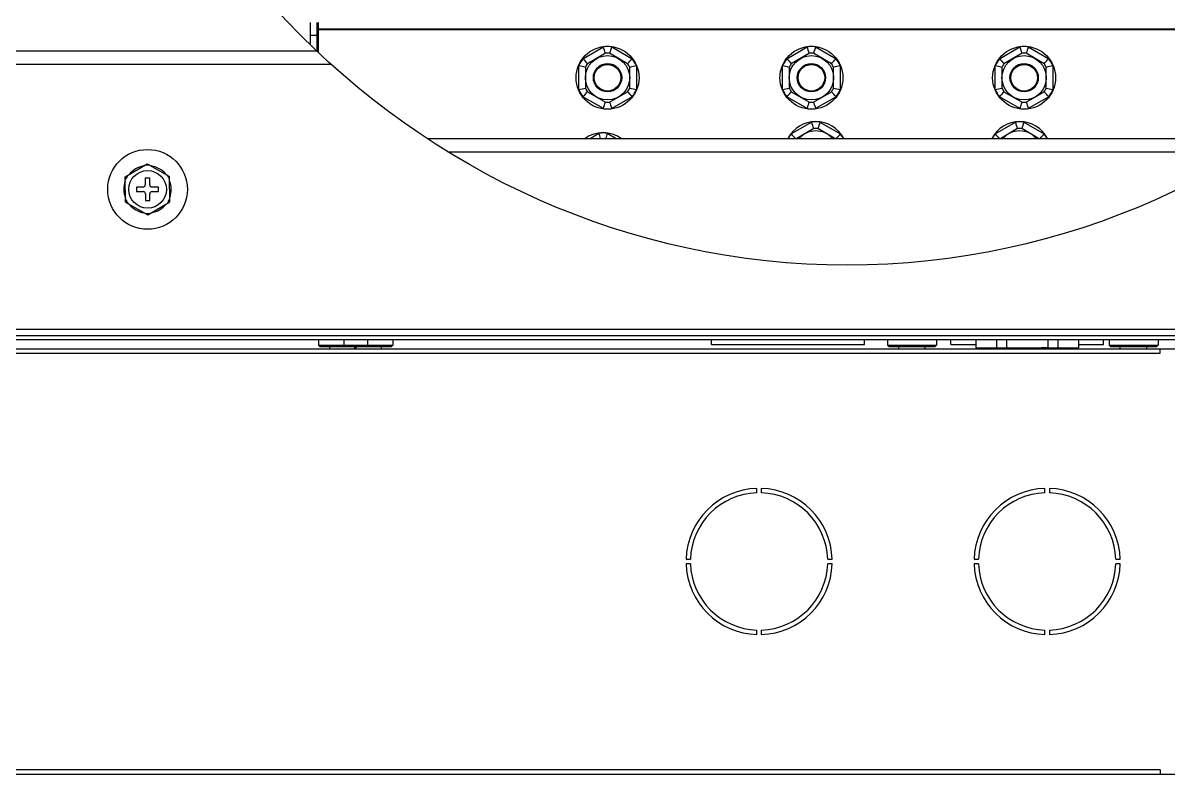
# Model space of a CAD drawing. Extents: x 59521 to 184406, y -1257 to 56672.
# Drawn here: x 80355.5 to 80613.9, y 13819.5 to 13989.1 of the extents above; entities that cross this region are included whole.
import ezdxf

# ---------------------------------------------------------------- set-up
doc = ezdxf.new("R2010")
doc.units = 0
doc.header["$MEASUREMENT"] = 0
doc.layers.get('0').update_dxf_attribs({"linetype": 'CONTINUOUS'})
for name, color, linetype in [('2401-01144-S-M6-16HWM_0', 7, 'CONTINUOUS'), ('2403-00027_S-M6-0_0', 7, 'CONTINUOUS'), ('2403-00111_0', 7, 'CONTINUOUS'), ('4208-00681_1_0', 7, 'CONTINUOUS'), ('4208-00681_2_0', 7, 'CONTINUOUS'), ('4209-00026-D30-M_0', 7, 'CONTINUOUS'), ('4212-KH003_041_0', 7, 'CONTINUOUS'), ('4212-L0877_0', 7, 'CONTINUOUS'), ('4215-19366_0', 7, 'CONTINUOUS'), ('4215-19371_3_0', 7, 'CONTINUOUS'), ('4215-19378_0', 7, 'CONTINUOUS'), ('U-LUODING_0', 7, 'CONTINUOUS')]:
    doc.layers.add(name, color=color, linetype=linetype)

# ---------------------------------------------------------------- blocks, each defined once
blk = doc.blocks.new('A$C2059127E')
at = {"color": 87}
blk.add_ellipse((1420.13, 304.92), major_axis=(0, 188.03), ratio=0.950994, dxfattribs=at)
at = {"layer": '2401-01144-S-M6-16HWM_0', "color": 87, "linetype": 'Continuous'}
for p, q in [((1257.22, 136.84), (1262.2, 139.77)), ((1257.22, 136.84), (1262.2, 139.77)), ((1262.2, 139.77), (1267.22, 136.93)), ((1262.2, 139.77), (1267.22, 136.93)), ((1257.28, 131.07), (1257.22, 136.84)), ((1257.28, 131.07), (1257.22, 136.84)), ((1261.25, 134.49), (1259.75, 134.48)), ((1261.25, 134.49), (1259.75, 134.48)), ((1259.75, 134.48), (1259.75, 133.48)), ((1259.75, 134.48), (1259.75, 133.48)), ((1262.73, 136.5), (1261.73, 136.5)), ((1261.73, 136.5), (1261.74, 135)), ((1262.73, 136.5), (1261.73, 136.5)), ((1261.73, 136.5), (1261.74, 135)), ((1262.74, 135), (1262.73, 136.5)), ((1262.74, 135), (1262.73, 136.5)), ((1264.75, 134.52), (1263.25, 134.51)), ((1264.75, 134.52), (1263.25, 134.51)), ((1264.75, 133.52), (1264.75, 134.52)), ((1264.75, 133.52), (1264.75, 134.52)), ((1267.28, 131.16), (1267.22, 136.93)), ((1267.28, 131.16), (1267.22, 136.93)), ((1259.75, 133.48), (1261.25, 133.49)), ((1259.75, 133.48), (1261.25, 133.49)), ((1261.76, 133), (1261.77, 131.5)), ((1261.76, 133), (1261.77, 131.5)), ((1262.77, 131.5), (1262.76, 133)), ((1262.77, 131.5), (1262.76, 133)), ((1263.25, 133.51), (1264.75, 133.52)), ((1263.25, 133.51), (1264.75, 133.52)), ((1257.28, 131.07), (1262.3, 128.23)), ((1257.28, 131.07), (1262.3, 128.23)), ((1261.77, 131.5), (1262.77, 131.5)), ((1261.77, 131.5), (1262.77, 131.5)), ((1262.3, 128.23), (1267.28, 131.16)), ((1262.3, 128.23), (1267.28, 131.16)), ((1303.35, 98), (1303.35, 98.5)), ((1309.05, 98), (1309.05, 98.5)), ((1309.35, 98), (1309.35, 98.5)), ((1315.05, 98), (1315.05, 98.5)), ((1431.75, 98), (1431.75, 98.5)), ((1437.75, 98), (1437.75, 98.5)), ((1481.75, 98), (1481.75, 98.5)), ((1487.75, 98), (1487.75, 98.5))]:
    blk.add_line(p, q, dxfattribs=at)
for radius in [9, 9, 4.25, 4.25]:
    blk.add_circle((1262.25, 134), radius, dxfattribs=at)
for centre, radius, start, end in [((1262.25, 134), 5.47, 144.5164, 156.5013), ((1262.25, 134), 5.47, 144.5164, 156.5013), ((1262.25, 134), 5.35, 99.6691, 141.3485), ((1262.25, 134), 5.35, 99.6691, 141.3485), ((1262.25, 134), 5.47, 84.5164, 96.5013), ((1262.25, 134), 5.47, 84.5164, 96.5013), ((1262.25, 134), 5.35, 39.6691, 81.3485), ((1262.25, 134), 5.35, 39.6691, 81.3485), ((1262.25, 134), 5.47, 24.5164, 36.5013), ((1262.25, 134), 5.47, 24.5164, 36.5013), ((1262.25, 134), 5.35, 159.6691, 201.3485), ((1262.25, 134), 5.35, 159.6691, 201.3485), ((1261.24, 134.99), 0.5, 270.5088, 0.5088), ((1261.24, 134.99), 0.5, 270.5088, 0.5088), ((1263.24, 135.01), 0.5, 180.5088, 270.5088), ((1263.24, 135.01), 0.5, 180.5088, 270.5088), ((1262.25, 134), 5.35, 339.6691, 21.3485), ((1262.25, 134), 5.35, 339.6691, 21.3485), ((1261.26, 132.99), 0.5, 0.5088, 90.5088), ((1261.26, 132.99), 0.5, 0.5088, 90.5088), ((1263.26, 133.01), 0.5, 90.5088, 180.5088), ((1263.26, 133.01), 0.5, 90.5088, 180.5088), ((1262.25, 134), 5.47, 324.5164, 336.5013), ((1262.25, 134), 5.47, 324.5164, 336.5013), ((1262.25, 134), 5.47, 204.5164, 216.5013), ((1262.25, 134), 5.47, 204.5164, 216.5013), ((1262.25, 134), 5.35, 219.6691, 261.3485), ((1262.25, 134), 5.35, 219.6691, 261.3485), ((1262.25, 134), 5.35, 279.6691, 321.3485), ((1262.25, 134), 5.35, 279.6691, 321.3485), ((1262.25, 134), 5.47, 264.5164, 276.5013), ((1262.25, 134), 5.47, 264.5164, 276.5013)]:
    blk.add_arc(centre, radius, start, end, dxfattribs=at)
at = {"layer": '2403-00027_S-M6-0_0', "color": 87, "linetype": 'Continuous'}
for p, q in [((1300.82, 100), (1300.82, 98.8)), ((1300.82, 98.8), (1311.87, 98.8)), ((1301.12, 98.5), (1300.82, 98.8)), ((1301.12, 98.5), (1311.57, 98.5)), ((1306.52, 100), (1306.52, 98.8)), ((1306.52, 98.8), (1317.57, 98.8)), ((1306.82, 98.5), (1306.52, 98.8)), ((1306.82, 98.5), (1317.27, 98.5)), ((1311.57, 98.5), (1311.87, 98.8)), ((1311.87, 100), (1311.87, 98.8)), ((1317.27, 98.5), (1317.57, 98.8)), ((1317.57, 100), (1317.57, 98.8)), ((1429.22, 100), (1429.22, 98.8)), ((1429.22, 98.8), (1440.27, 98.8)), ((1429.52, 98.5), (1429.22, 98.8)), ((1429.52, 98.5), (1439.97, 98.5)), ((1439.97, 98.5), (1440.27, 98.8)), ((1440.27, 100), (1440.27, 98.8)), ((1479.22, 100), (1479.22, 98.8)), ((1479.22, 98.8), (1490.27, 98.8)), ((1479.52, 98.5), (1479.22, 98.8)), ((1479.52, 98.5), (1489.97, 98.5)), ((1489.97, 98.5), (1490.27, 98.8)), ((1490.27, 100), (1490.27, 98.8))]:
    blk.add_line(p, q, dxfattribs=at)
at = {"layer": '2403-00111_0', "color": 87, "linetype": 'Continuous'}
for p, q in [((1360.49, 163.5), (1365.11, 166.16)), ((1366.99, 166.16), (1371.61, 163.5)), ((1406.49, 163.5), (1411.11, 166.16)), ((1412.99, 166.16), (1417.61, 163.5)), ((1454.49, 163.5), (1459.11, 166.16)), ((1460.99, 166.16), (1465.61, 163.5)), ((1365.59, 164.71), (1361.51, 162.35)), ((1370.59, 162.35), (1366.51, 164.71)), ((1411.59, 164.71), (1407.51, 162.35)), ((1416.59, 162.35), (1412.51, 164.71)), ((1459.59, 164.71), (1455.51, 162.35)), ((1464.59, 162.35), (1460.51, 164.71)), ((1359.55, 156.54), (1359.55, 161.86)), ((1361.05, 161.55), (1361.05, 156.85)), ((1371.05, 156.85), (1371.05, 161.55)), ((1372.55, 161.86), (1372.55, 156.54)), ((1405.55, 156.54), (1405.55, 161.86)), ((1407.05, 161.55), (1407.05, 156.85)), ((1417.05, 156.85), (1417.05, 161.55)), ((1418.55, 161.86), (1418.55, 156.54)), ((1453.55, 156.54), (1453.55, 161.86)), ((1455.05, 161.55), (1455.05, 156.85)), ((1465.05, 156.85), (1465.05, 161.55)), ((1466.55, 161.86), (1466.55, 156.54)), ((1361.51, 156.05), (1365.59, 153.69)), ((1366.51, 153.69), (1370.59, 156.05)), ((1407.51, 156.05), (1411.59, 153.69)), ((1412.51, 153.69), (1416.59, 156.05)), ((1455.51, 156.05), (1459.59, 153.69)), ((1460.51, 153.69), (1464.59, 156.05)), ((1365.11, 152.24), (1360.49, 154.9)), ((1371.61, 154.9), (1366.99, 152.24)), ((1411.11, 152.24), (1406.49, 154.9)), ((1417.61, 154.9), (1412.99, 152.24)), ((1459.11, 152.24), (1454.49, 154.9)), ((1465.61, 154.9), (1460.99, 152.24)), ((1407.49, 146.5), (1412.11, 149.16)), ((1412.59, 147.71), (1408.77, 145.5)), ((1417.33, 145.5), (1413.51, 147.71)), ((1413.99, 149.16), (1418.61, 146.5)), ((1453.49, 146.5), (1458.11, 149.16)), ((1458.59, 147.71), (1454.77, 145.5)), ((1463.33, 145.5), (1459.51, 147.71)), ((1459.99, 149.16), (1464.61, 146.5)), ((1362.1, 145.5), (1364.11, 146.66)), ((1365.99, 146.66), (1368, 145.5))]:
    blk.add_line(p, q, dxfattribs=at)
for centre, radius in [((1366.05, 159.2), 7.1), ((1412.05, 159.2), 7.1), ((1460.05, 159.2), 7.1), ((1366.05, 159.2), 5), ((1412.05, 159.2), 5), ((1460.05, 159.2), 5), ((1366.05, 159.2), 3.2), ((1412.05, 159.2), 3.2), ((1460.05, 159.2), 3.2)]:
    blk.add_circle(centre, radius, dxfattribs=at)
for centre, radius, start, end in [((1366.05, 159.2), 7.03, 82.2914, 97.7086), ((1306.49, 146.11), 61.95, 17.4669, 18.8842), ((1425.61, 146.11), 61.95, 161.1158, 162.5331), ((1412.05, 159.2), 7.03, 82.2914, 97.7086), ((1352.49, 146.11), 61.95, 17.4669, 18.8842), ((1471.61, 146.11), 61.95, 161.1158, 162.5331), ((1460.05, 159.2), 7.03, 82.2914, 97.7086), ((1400.49, 146.11), 61.95, 17.4669, 18.8842), ((1519.61, 146.11), 61.95, 161.1158, 162.5331), ((1366.05, 159.2), 7.03, 142.2914, 157.7086), ((1407.17, 204.24), 61.95, 221.1158, 222.5331), ((1366.05, 159.2), 5.53, 85.1798, 94.8202), ((1324.93, 204.24), 61.95, 317.4669, 318.8842), ((1366.05, 159.2), 7.03, 22.2914, 37.7086), ((1412.05, 159.2), 7.03, 142.2914, 157.7086), ((1453.17, 204.24), 61.95, 221.1158, 222.5331), ((1412.05, 159.2), 5.53, 85.1798, 94.8202), ((1370.93, 204.24), 61.95, 317.4669, 318.8842), ((1412.05, 159.2), 7.03, 22.2914, 37.7086), ((1460.05, 159.2), 7.03, 142.2914, 157.7086), ((1501.17, 204.24), 61.95, 221.1158, 222.5331), ((1460.05, 159.2), 5.53, 85.1798, 94.8202), ((1418.93, 204.24), 61.95, 317.4669, 318.8842), ((1460.05, 159.2), 7.03, 22.2914, 37.7086), ((1347.61, 101.07), 61.95, 77.4669, 78.8842), ((1366.05, 159.2), 5.53, 145.1798, 154.8202), ((1366.05, 159.2), 5.53, 25.1798, 34.8202), ((1384.49, 101.07), 61.95, 101.1158, 102.5331), ((1393.61, 101.07), 61.95, 77.4669, 78.8842), ((1412.05, 159.2), 5.53, 145.1798, 154.8202), ((1412.05, 159.2), 5.53, 25.1798, 34.8202), ((1430.49, 101.07), 61.95, 101.1158, 102.5331), ((1441.61, 101.07), 61.95, 77.4669, 78.8842), ((1460.05, 159.2), 5.53, 145.1798, 154.8202), ((1460.05, 159.2), 5.53, 25.1798, 34.8202), ((1478.49, 101.07), 61.95, 101.1158, 102.5331), ((1347.61, 217.33), 61.95, 281.1158, 282.5331), ((1366.05, 159.2), 7.03, 202.2914, 217.7086), ((1407.17, 114.16), 61.95, 137.4669, 138.8842), ((1366.05, 159.2), 5.53, 205.1798, 214.8202), ((1366.05, 159.2), 5.53, 325.1798, 334.8202), ((1324.93, 114.16), 61.95, 41.1158, 42.5331), ((1384.49, 217.33), 61.95, 257.4669, 258.8842), ((1366.05, 159.2), 7.03, 322.2914, 337.7086), ((1393.61, 217.33), 61.95, 281.1158, 282.5331), ((1412.05, 159.2), 7.03, 202.2914, 217.7086), ((1453.17, 114.16), 61.95, 137.4669, 138.8842), ((1412.05, 159.2), 5.53, 205.1798, 214.8202), ((1412.05, 159.2), 5.53, 325.1798, 334.8202), ((1370.93, 114.16), 61.95, 41.1158, 42.5331), ((1430.49, 217.33), 61.95, 257.4669, 258.8842), ((1412.05, 159.2), 7.03, 322.2914, 337.7086), ((1441.61, 217.33), 61.95, 281.1158, 282.5331), ((1460.05, 159.2), 7.03, 202.2914, 217.7086), ((1501.17, 114.16), 61.95, 137.4669, 138.8842), ((1460.05, 159.2), 5.53, 205.1798, 214.8202), ((1460.05, 159.2), 5.53, 325.1798, 334.8202), ((1418.93, 114.16), 61.95, 41.1158, 42.5331), ((1478.49, 217.33), 61.95, 257.4669, 258.8842), ((1460.05, 159.2), 7.03, 322.2914, 337.7086), ((1306.49, 172.29), 61.95, 341.1158, 342.5331), ((1366.05, 159.2), 5.53, 265.1798, 274.8202), ((1425.61, 172.29), 61.95, 197.4669, 198.8842), ((1352.49, 172.29), 61.95, 341.1158, 342.5331), ((1412.05, 159.2), 5.53, 265.1798, 274.8202), ((1471.61, 172.29), 61.95, 197.4669, 198.8842), ((1400.49, 172.29), 61.95, 341.1158, 342.5331), ((1460.05, 159.2), 5.53, 265.1798, 274.8202), ((1519.61, 172.29), 61.95, 197.4669, 198.8842), ((1366.05, 159.2), 7.03, 262.2914, 277.7086), ((1412.05, 159.2), 7.03, 262.2914, 277.7086), ((1460.05, 159.2), 7.03, 262.2914, 277.7086), ((1413.05, 142.2), 7.1, 27.7074, 152.2926), ((1413.05, 142.2), 7.03, 82.2914, 97.7086), ((1353.49, 129.11), 61.95, 17.4669, 18.8842), ((1413.05, 142.2), 5.53, 85.1798, 94.8202), ((1472.61, 129.11), 61.95, 161.1158, 162.5331), ((1459.05, 142.2), 7.1, 27.7074, 152.2926), ((1459.05, 142.2), 7.03, 82.2914, 97.7086), ((1399.49, 129.11), 61.95, 17.4669, 18.8842), ((1459.05, 142.2), 5.53, 85.1798, 94.8202), ((1518.61, 129.11), 61.95, 161.1158, 162.5331), ((1365.05, 139.7), 7.1, 54.9655, 125.0345), ((1365.05, 139.7), 7.03, 82.2914, 97.7086), ((1302.94, 125.76), 64.64, 17.7797, 18.868), ((1427.16, 125.76), 64.64, 161.132, 162.2203), ((1413.05, 142.2), 7.03, 142.2914, 151.9505), ((1455.56, 188.47), 63.81, 221.1283, 222.3334), ((1413.05, 142.2), 5, 41.4078, 138.5922), ((1370.54, 188.47), 63.81, 317.6666, 318.8717), ((1413.05, 142.2), 7.03, 28.0231, 37.7086), ((1459.05, 142.2), 7.03, 142.2914, 151.9505), ((1501.56, 188.47), 63.81, 221.1283, 222.3334), ((1459.05, 142.2), 5, 41.4078, 138.5922), ((1416.54, 188.47), 63.81, 317.6666, 318.8717), ((1459.05, 142.2), 7.03, 28.0231, 37.7086)]:
    blk.add_arc(centre, radius, start, end, dxfattribs=at)
at = {"layer": '4208-00681_1_0', "color": 87, "linetype": 'Continuous'}
for p, q in [((1452.92, 98.23), (1453.33, 98)), ((1468.62, 98), (1468.22, 98.23))]:
    blk.add_line(p, q, dxfattribs=at)
blk.add_open_spline([(1465.09, 98.23), (1464.3, 98.21), (1461.11, 98.13), (1457.91, 98.08), (1455.5, 98)], degree=3, knots=[0, 0, 0, 0, 0.244506, 1, 1, 1, 1], dxfattribs=at)
at = {"layer": '4208-00681_2_0', "color": 87, "linetype": 'Continuous'}
for p, q in [((1449.19, 100), (1449.19, 98.23)), ((1449.19, 98.23), (1472.31, 98.23)), ((1453.83, 100), (1453.83, 98.23)), ((1456.11, 100), (1456.11, 98.23)), ((1465.39, 100), (1465.39, 98.23)), ((1467.67, 100), (1467.67, 98.23)), ((1472.31, 100), (1472.31, 98.23))]:
    blk.add_line(p, q, dxfattribs=at)
at = {"layer": '4209-00026-D30-M_0', "color": 87, "linetype": 'Continuous'}
for p, q in [((1389.5, 99), (1389.5, 100)), ((1389.5, 99), (1424, 99)), ((1424, 99), (1424, 100)), ((1443.5, 99), (1443.5, 100)), ((1443.5, 99), (1449.19, 99)), ((1472.31, 99), (1478, 99)), ((1478, 99), (1478, 100))]:
    blk.add_line(p, q, dxfattribs=at)
at = {"layer": '4212-KH003_041_0', "color": 87, "linetype": 'Continuous'}
for p, q in [((1325.32, 145.5), (1514.95, 145.5)), ((1330.04, 142.5), (1510.23, 142.5))]:
    blk.add_line(p, q, dxfattribs=at)
at = {"layer": '4212-L0877_0', "color": 87, "linetype": 'Continuous'}
blk.add_line((1507.25, 100), (1054.75, 100), dxfattribs=at)
blk.add_line((1507.25, 100), (1054.75, 100), dxfattribs=at)
at = {"layer": '4215-19366_0', "color": 87, "linetype": 'Continuous'}
for p, q in [((1062.25, 98), (1622.75, 98)), ((1062.25, 98), (1622.75, 98)), ((1062.25, 97), (1490.75, 97)), ((1062.25, 97), (1490.75, 97)), ((1490.75, 97), (1490.75, 98)), ((1490.75, 97), (1490.75, 98)), ((1399.75, 65.49), (1399.75, 66.49)), ((1399.75, 65.49), (1399.75, 66.49)), ((1400.75, 66.49), (1400.75, 65.49)), ((1400.75, 66.49), (1400.75, 65.49)), ((1464.75, 65.49), (1464.75, 66.49)), ((1464.75, 65.49), (1464.75, 66.49)), ((1465.75, 66.49), (1465.75, 65.49)), ((1465.75, 66.49), (1465.75, 65.49)), ((1383.76, 50.5), (1384.76, 50.5)), ((1383.76, 50.5), (1384.76, 50.5)), ((1384.76, 49.5), (1383.76, 49.5)), ((1384.76, 49.5), (1383.76, 49.5)), ((1415.74, 50.5), (1416.74, 50.5)), ((1415.74, 50.5), (1416.74, 50.5)), ((1416.74, 49.5), (1415.74, 49.5)), ((1416.74, 49.5), (1415.74, 49.5)), ((1448.76, 50.5), (1449.76, 50.5)), ((1448.76, 50.5), (1449.76, 50.5)), ((1449.76, 49.5), (1448.76, 49.5)), ((1449.76, 49.5), (1448.76, 49.5)), ((1480.74, 50.5), (1481.74, 50.5)), ((1480.74, 50.5), (1481.74, 50.5)), ((1481.74, 49.5), (1480.74, 49.5)), ((1481.74, 49.5), (1480.74, 49.5)), ((1399.75, 33.51), (1399.75, 34.51)), ((1399.75, 33.51), (1399.75, 34.51)), ((1400.75, 34.51), (1400.75, 33.51)), ((1400.75, 34.51), (1400.75, 33.51)), ((1464.75, 33.51), (1464.75, 34.51)), ((1464.75, 33.51), (1464.75, 34.51)), ((1465.75, 34.51), (1465.75, 33.51)), ((1465.75, 34.51), (1465.75, 33.51)), ((1490.75, 3), (1062.25, 3)), ((1490.75, 3), (1062.25, 3)), ((1490.75, 3), (1490.75, 2)), ((1490.75, 3), (1490.75, 2)), ((1062.25, 2), (1622.75, 2)), ((1062.25, 2), (1622.75, 2))]:
    blk.add_line(p, q, dxfattribs=at)
for centre, radius, start, end in [((1400.25, 50), 16.5, 91.7365, 178.2635), ((1400.25, 50), 16.5, 91.7365, 178.2635), ((1400.25, 50), 15.5, 91.8486, 178.1514), ((1400.25, 50), 15.5, 91.8486, 178.1514), ((1400.25, 50), 16.5, 1.7365, 88.2635), ((1400.25, 50), 16.5, 1.7365, 88.2635), ((1400.25, 50), 15.5, 1.8486, 88.1514), ((1400.25, 50), 15.5, 1.8486, 88.1514), ((1465.25, 50), 16.5, 91.7365, 178.2635), ((1465.25, 50), 16.5, 91.7365, 178.2635), ((1465.25, 50), 15.5, 91.8486, 178.1514), ((1465.25, 50), 15.5, 91.8486, 178.1514), ((1465.25, 50), 16.5, 1.7365, 88.2635), ((1465.25, 50), 16.5, 1.7365, 88.2635), ((1465.25, 50), 15.5, 1.8486, 88.1514), ((1465.25, 50), 15.5, 1.8486, 88.1514), ((1400.25, 50), 16.5, 181.7365, 268.2635), ((1400.25, 50), 16.5, 181.7365, 268.2635), ((1400.25, 50), 15.5, 181.8486, 268.1514), ((1400.25, 50), 15.5, 181.8486, 268.1514), ((1400.25, 50), 16.5, 271.7365, 358.2635), ((1400.25, 50), 15.5, 271.8486, 358.1514), ((1400.25, 50), 16.5, 271.7365, 358.2635), ((1400.25, 50), 15.5, 271.8486, 358.1514), ((1465.25, 50), 16.5, 181.7365, 268.2635), ((1465.25, 50), 16.5, 181.7365, 268.2635), ((1465.25, 50), 15.5, 181.8486, 268.1514), ((1465.25, 50), 15.5, 181.8486, 268.1514), ((1465.25, 50), 16.5, 271.7365, 358.2635), ((1465.25, 50), 15.5, 271.8486, 358.1514), ((1465.25, 50), 16.5, 271.7365, 358.2635), ((1465.25, 50), 15.5, 271.8486, 358.1514)]:
    blk.add_arc(centre, radius, start, end, dxfattribs=at)
at = {"layer": '4215-19371_3_0', "color": 87, "linetype": 'Continuous'}
for p, q in [((434.75, 165.27), (1300.75, 165.27)), ((434.75, 162.29), (1303.61, 162.29)), ((374.25, 101), (1625.25, 101)), ((374.25, 101), (1625.25, 101)), ((1623.85, 102.4), (375.65, 102.4)), ((1623.85, 102.4), (375.65, 102.4))]:
    blk.add_line(p, q, dxfattribs=at)
at = {"layer": '4215-19378_0', "color": 87, "linetype": 'Continuous'}
for p, q in [((1299.05, 166.56), (1299.05, 171.7)), ((1300.55, 165.12), (1300.55, 171.7)), ((1300.75, 171.7), (1300.75, 164.93)), ((1300.55, 168.7), (1299.05, 168.7)), ((1300.75, 170.2), (1516.35, 170.2)), ((1516.35, 170), (1300.75, 170))]:
    blk.add_line(p, q, dxfattribs=at)
blk.add_arc((1346.95, 178.59), 46.99, 190.1784, 190.5296, dxfattribs=at)
blk.add_open_spline([(1300.7, 170.28), (1300.61, 170.75), (1300.55, 171.23), (1300.55, 171.7)], degree=3, dxfattribs=at)
at = {"layer": 'U-LUODING_0', "color": 87, "linetype": 'Continuous'}
for centre in [(1366.05, 159.2), (1412.05, 159.2), (1460.05, 159.2)]:
    blk.add_circle(centre, 3, dxfattribs=at)

msp = doc.modelspace()

# ---------------------------------------------------------------- block references
at = {"color": 3}
msp.add_blockref('A$C2059127E', (79121.361, 13817.528), dxfattribs=at)

doc.saveas('drawing.dxf')
